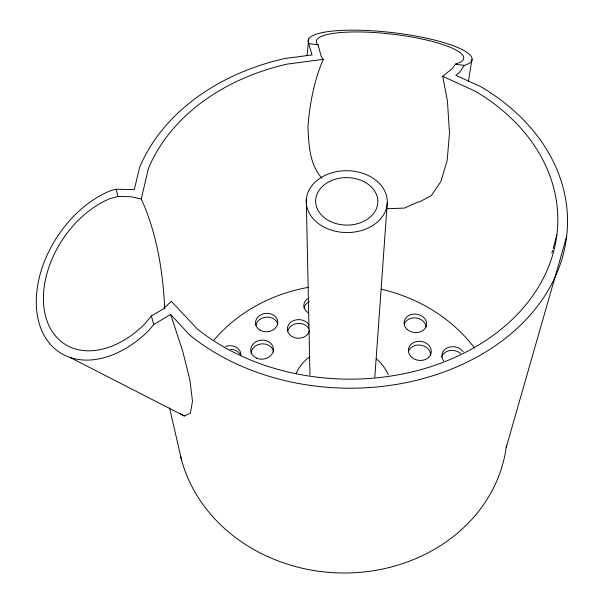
<?xml version="1.0" encoding="UTF-8"?>
<svg xmlns="http://www.w3.org/2000/svg" width="603" height="603" viewBox="0 0 603 603"><rect width="100%" height="100%" fill="white"/><g stroke="black" fill="none" stroke-linecap="round" stroke-linejoin="round"><path stroke-width="0.9" d="M374.832 377.109L387.292 202.389A40.529 30.926 0.8 0 0 327.12 174.463A40.529 30.926 0.8 0 0 325.891 228.009A40.529 30.926 0.8 0 0 387.292 202.389M307.093 55.325L308.751 38.63M468.373 81.322L472.013 59.215M164.725 308.819C162.953 271.395 156.878 233.308 141.283 199.005L148.293 168.863A209.588 160.805 0.9 0 1 287.081 64.122L323.231 59.343L321.18 56.298L318.067 44.871L316.892 43.808A74.184 15.829 6.6 0 1 395.221 34.522A74.184 15.829 6.6 0 1 460.903 62.019L455.378 64.159L452.529 68.26L442.715 76.332L447.403 100.807L449.499 133.12L447.162 160.481L440.906 181.526L431.379 195.478L419.326 202.013L418.083 201.937L404.485 208.073L388.475 208.683L386.704 208.103M551.881 253.109L552.627 250.388M553.124 248.579L556.855 234.982M506.241 447.351L566.647 236.564M323.231 59.343C314.08 80.659 309.754 103.739 307.922 126.781C308.864 144.373 309.301 164.431 321.919 178.149M464.325 65.418L459.554 72.36L455.913 75.367L480.591 86.576A219.183 168.26 0.9 0 1 511.939 332.977A219.183 168.26 0.9 0 1 189.772 335.072L170.611 314.449L153.75 324.52L148.474 330.828A95.462 65.456 -56.7 0 1 38.878 322.304A95.462 65.456 -56.7 0 1 110.13 190.872L116.078 189.236L134.288 189.644L139.587 167.453A219.183 168.26 0.9 0 1 284.654 58.544L312.037 54.933L308.63 43.243A82.543 17.615 6.6 0 1 395.862 33.022A82.543 17.615 6.6 0 1 469.081 63.534L464.325 65.418L455.378 64.159M442.715 76.332L475.209 91.174A209.588 160.805 0.9 0 1 504.673 326.313A209.588 160.805 0.9 0 1 197.113 328.801L171.373 301.342L163.187 308.977L151.376 315.987L144.328 324.422A85.814 58.823 -56.7 0 1 45.738 316.771A85.814 58.823 -56.7 0 1 110.047 198.606L118.082 196.427L130.941 196.729L141.283 199.005M70.167 357.489L184.307 416.002L190.405 413.138L192.47 401.364L190.013 380.538L182.694 351.059L170.611 314.449M309.022 43.604L318.067 44.871M179.521 413.206L184.307 416.002M308.879 325.123L307.387 323.057A11.208 9.301 -2 0 0 292.9 320.954A11.208 9.301 -2 0 0 288.242 332.615L289.719 334.703A11.208 9.301 -2 0 0 301.116 337.959A11.208 9.301 -2 0 0 309.565 330.678M308.962 328.869L307.47 326.811A11.156 9.279 -2 0 0 295.741 323.736A11.156 9.279 -2 0 0 287.654 331.582M116.078 189.236L118.082 196.427M151.376 315.987L153.75 324.52M169.541 407.877L181.563 460.059M306.309 199.563L309.957 375.172M506.482 445.496A165.267 144.916 2.7 0 1 350.072 572.903A165.267 144.916 2.7 0 1 180.403 455.491M296.194 373.212A49.235 42.331 2.2 0 1 309.324 357.044M376.264 358.83A49.235 42.331 2.2 0 1 388.264 374.727M255.943 325.341A11.103 9.188 -4.4 0 1 264.046 317.495A11.103 9.188 -4.4 0 1 275.692 320.442L277.154 322.469A11.103 9.188 -4.4 0 1 277.749 323.977M408.329 351.655A11.427 9.527 8 0 1 410.575 348.082L412.746 346.484A11.427 9.527 8 0 1 424.934 346.461A11.427 9.527 8 0 1 430.715 355.717M230.467 349.393A11.336 9.535 -7.9 0 1 236.022 350.622L238.291 352.114A11.336 9.535 -7.9 0 1 240.763 355.574M308.713 313.047A11.058 9.037 -0.7 0 1 304.025 307.289L303.852 304.937A11.058 9.037 -0.7 0 1 307.605 298.741M214.027 340.062A158.906 139.022 2.7 0 1 308.058 287.397M381.262 289.199A158.906 139.022 2.7 0 1 474.538 348.021M225.635 346.461A11.397 9.558 -7.9 0 1 235.577 346.944L237.853 348.444A11.397 9.558 -7.9 0 1 240.891 355.175M443.604 360.82A11.585 9.595 10.5 0 1 445.089 349.235L447.418 347.795A11.585 9.595 10.5 0 1 463.225 351.813M441.652 357.127A11.525 9.573 10.6 0 1 444.486 352.928L446.8 351.489A11.525 9.573 10.6 0 1 460.624 353.456M404.206 323.924A11.223 9.218 6.9 0 1 416.274 317.985A11.223 9.218 6.9 0 1 426.08 327.007M304.063 307.952A11.005 9.015 -0.7 0 1 309.233 301.621M251.112 353.727A11.291 9.497 -5.1 0 1 257.918 344.72A11.291 9.497 -5.1 0 1 270.204 346.273L272.043 348.157A11.291 9.497 -5.1 0 1 273.604 352.009M428.71 357.3L426.525 358.928A11.487 9.558 7.9 0 1 411.457 357.059A11.487 9.558 7.9 0 1 411.012 344.381L413.191 342.775A11.487 9.558 7.9 0 1 428.19 344.675A11.487 9.558 7.9 0 1 428.71 357.3M256.539 358.122L254.157 356.69A11.351 9.527 -5.1 0 1 253.938 343.243A11.351 9.527 -5.1 0 1 269.933 342.579L271.772 344.471A11.351 9.527 -5.1 0 1 270.234 356.072A11.351 9.527 -5.1 0 1 256.539 358.122M259.855 330.029L257.798 328.371A11.156 9.211 -4.4 0 1 259.84 315.422A11.156 9.211 -4.4 0 1 275.45 316.673L276.92 318.708A11.156 9.211 -4.4 0 1 273.468 329.683A11.156 9.211 -4.4 0 1 259.855 330.029M330.587 221.55A31.115 23.736 0.8 0 0 377.847 202.065A31.115 23.736 0.8 0 0 331.793 180.455A31.115 23.736 0.8 0 0 330.587 221.55M407.153 329.366A11.284 9.241 6.8 0 0 426.125 326.427A11.284 9.241 6.8 0 0 412.769 314.223A11.284 9.241 6.8 0 0 407.153 329.366"/></g></svg>
